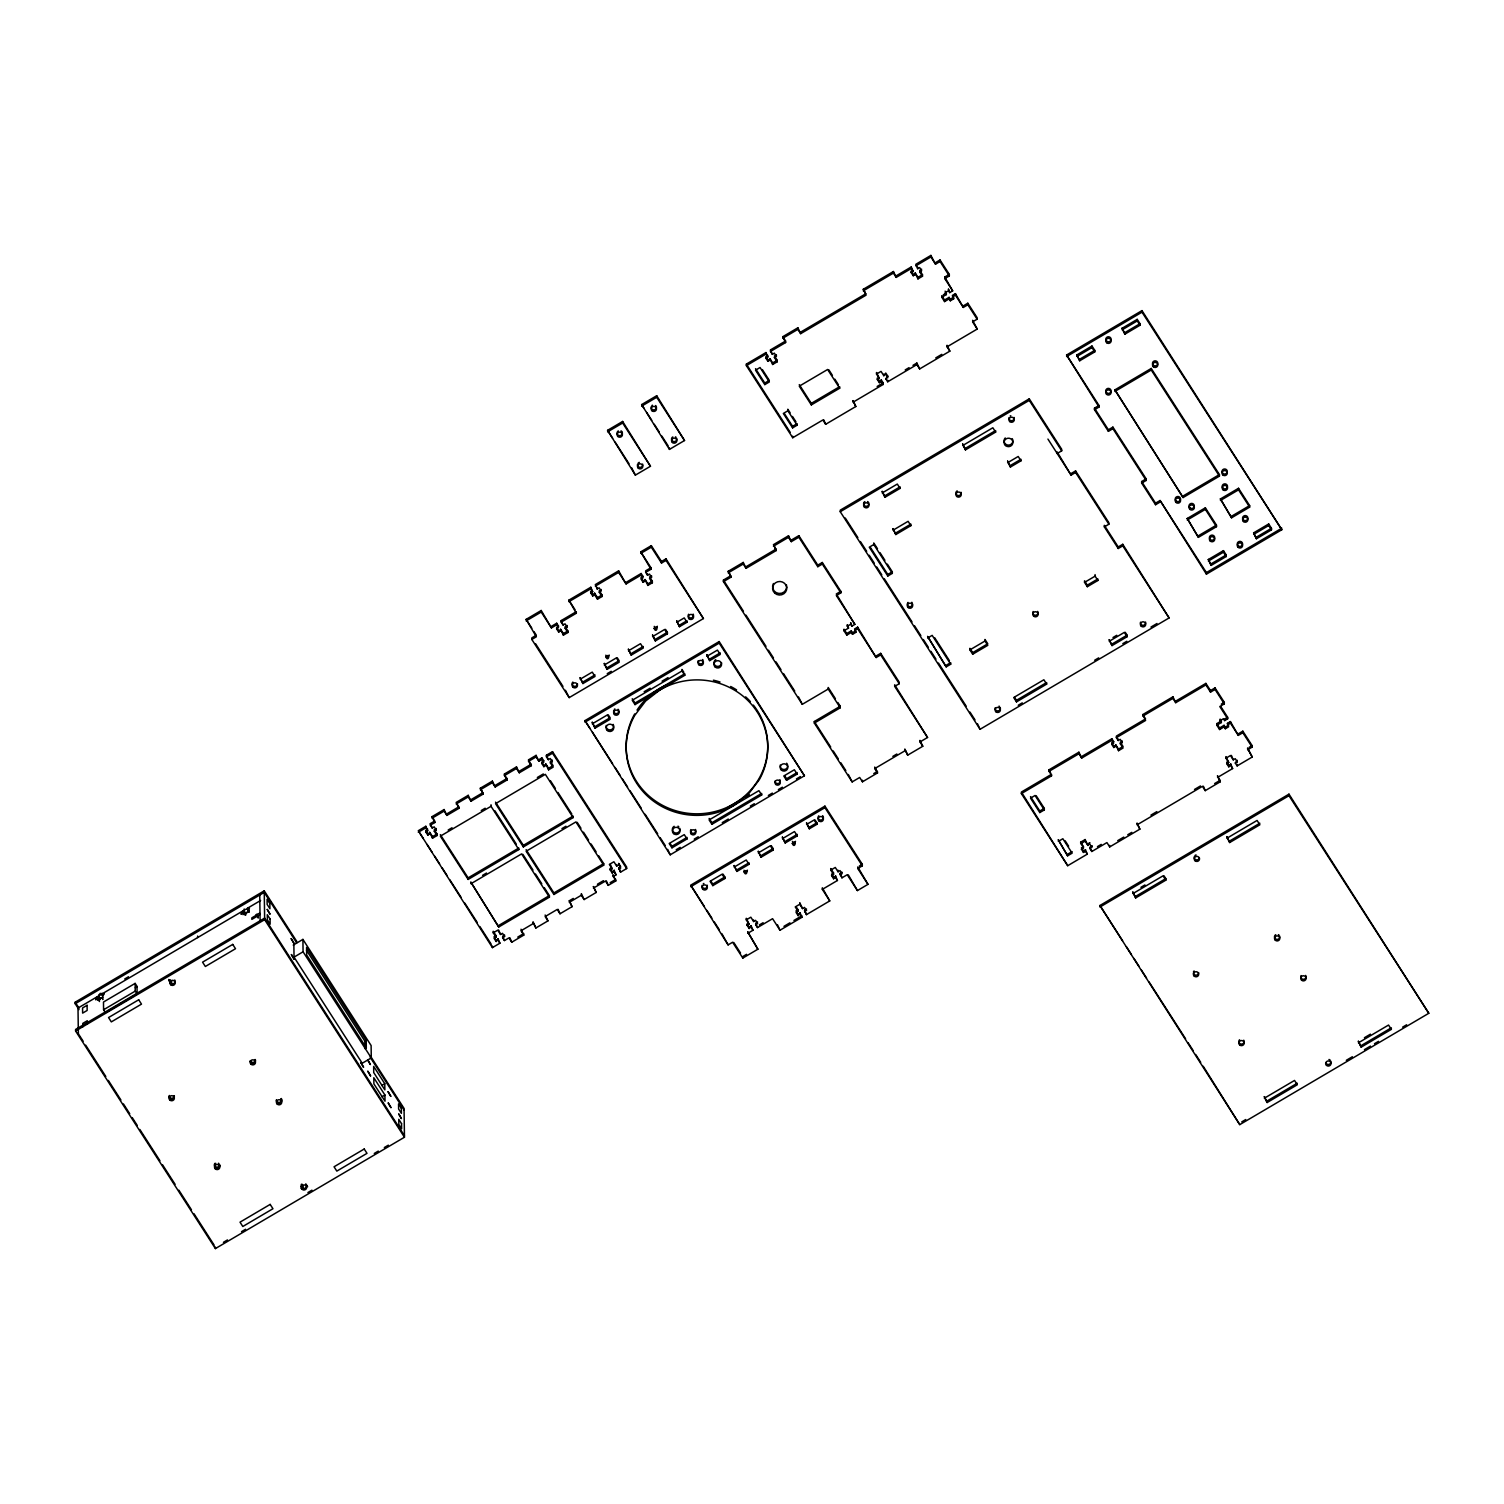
<?xml version="1.0" encoding="UTF-8"?>
<svg xmlns="http://www.w3.org/2000/svg" width="1504" height="1504" viewBox="0 0 1504 1504"><rect width="100%" height="100%" fill="white"/><g stroke="black" fill="none" stroke-linecap="round" stroke-linejoin="round"><path stroke-width="1.5" d="M605.811 655.199L607.578 657.267L609.233 655.105M744.01 870.271L745.777 872.339L747.432 870.177M654.24 626.36L655.838 628.841L657.304 626.266M792.439 841.432L794.037 843.913L795.503 841.338M659.899 689.96L645.554 701.108L634.707 715.453A70.801 67.736 -0.8 0 0 648.299 796.876A70.801 67.736 -0.8 0 0 734.027 805.298L748.372 794.15L759.219 779.805A70.801 67.736 -0.8 0 0 745.646 698.382A70.801 67.736 -0.8 0 0 659.899 689.96L659.88 688.418M641.625 404.595L656.703 395.721L684.527 440.522L669.449 449.395L641.625 404.595L644.163 408.524M641.644 406.136L656.722 397.263L656.703 395.721M607.56 430.332L622.637 421.458L650.461 466.259L635.365 475.132L607.56 430.332L612.617 438.209M607.578 431.874L622.656 423L622.637 421.458M769.879 360.152L767.924 361.317L769.86 358.61L772.661 364.476L777.192 361.806L774.41 357.482L776.365 356.335L774.334 353.158L772.36 354.324L770.518 351.428L785.596 342.555L782.794 336.689L797.872 327.797L800.673 333.662L866.06 295.16L863.258 289.294L893.414 271.528L896.215 277.394L911.292 268.502L911.274 266.96L896.196 275.852M782.813 338.231L797.891 329.338L797.872 327.797M863.277 290.836L893.432 273.07L893.414 271.528M855.814 406.531L853.012 400.666L855.814 406.531L825.658 424.297L822.876 419.973L792.721 437.739L746.379 365.641L746.36 364.1L765.968 352.556L767.848 356.974L765.874 358.14L767.924 361.317M770.518 351.428L770.499 349.887L785.577 341.013L782.794 336.689M800.654 332.121L866.022 293.618M935.507 262.636L940.038 259.966L940.056 261.508L935.526 264.178L930.882 255.417L915.804 264.309L917.666 268.727L919.64 267.58L921.67 270.739L919.715 271.904L922.497 276.228L917.966 278.898L915.165 273.014L913.229 275.721L915.184 274.574M746.379 365.641L765.987 354.098L765.968 352.556M915.823 265.851L930.901 256.958L930.882 255.417M765.874 358.14L767.83 355.433M913.229 275.721L911.18 272.544L913.154 271.397L911.274 266.96M774.41 357.482L776.346 354.794L776.365 356.335M919.715 271.904L921.651 269.197M772.661 364.476L772.642 362.934L777.173 360.264L774.391 355.94M917.966 278.898L917.948 277.356L922.478 274.687L919.696 270.363M764.803 384.61L755.534 370.191L760.065 367.521L769.334 381.941L764.803 384.61L764.784 383.069L769.315 380.399L762.359 369.589M949.663 292.622L948.441 289.2L949.663 292.622L952.671 290.855L944.794 278.597L944.775 277.037L949.306 274.386L940.038 259.966M944.794 278.597L949.325 275.928L949.306 274.386M948.46 290.742L945.132 292.697L946.336 294.577L941.824 297.247L944.587 301.571L949.118 298.901L949.099 297.36L944.568 300.029L944.587 301.571M943.309 294.803L946.317 293.036L945.114 291.156M963.312 305.876L967.824 303.225L967.862 304.767L963.331 307.436L955.435 293.637L952.408 295.404L953.649 298.826L950.321 300.781L949.118 298.901M952.446 296.946L955.454 295.179L955.435 293.637M950.321 300.781L950.302 299.24L953.63 297.284L953.649 298.826M790.164 412.848L787.833 409.238L787.87 410.78L783.34 413.45L792.608 427.869L797.12 425.2L797.101 423.658L792.589 426.328L792.608 427.869M811.333 404.914L811.295 403.373L839.664 386.678L839.683 388.22L811.333 404.914L799.282 386.171L827.632 369.476L839.683 388.22M879.389 382.712L881.325 380.023L879.389 382.712L877.34 379.534L879.314 378.388L876.531 374.064L881.043 371.394L883.826 375.718L885.762 373.03L887.811 376.188L885.875 378.895L887.717 381.772L916.895 364.588L916.876 363.047L912.984 365.34M967.824 303.225L977.092 317.645L977.111 319.186L972.599 321.837L977.224 329.056L947.069 346.822L949.851 351.146L919.677 368.912L916.895 364.588M887.811 376.188L885.875 378.895M877.152 386.453L883.168 382.9L881.325 380.023M905.201 369.928L909.093 367.634M853.031 402.207L883.205 384.441L883.168 382.9M935.751 357.896L941.786 354.342M666.009 558.83L666.046 560.39L661.516 563.041L661.497 561.5L666.009 558.83L703.421 618.558L569.189 697.612L531.814 639.444L536.345 636.775L526.137 619.366L541.214 610.492L551.423 627.901L556.706 624.78L556.687 623.239L551.404 626.36M645.047 581.089L643.092 582.255L645.028 579.548L647.829 585.413L652.36 582.762L649.578 578.438L651.533 577.273L649.502 574.096L647.528 575.261L645.686 572.366L650.95 569.264L640.742 551.855L651.307 545.651L661.497 561.5M526.156 620.908L541.233 612.034L541.214 610.492M640.76 553.397L651.326 547.193L651.307 545.651M560.597 630.834L558.642 632L560.578 629.292L563.38 635.158L567.892 632.507L565.109 628.183L567.083 627.018L565.034 623.84L563.079 625.006L561.218 622.13L576.314 613.237L568.869 600.152L590.79 587.256L592.67 591.674L590.715 592.82L592.745 595.998L594.682 593.309L592.745 595.998M626.059 582.386L641.136 573.494L641.155 575.036L626.078 583.928L618.633 570.843L595.321 584.586L597.201 589.004L599.156 587.857L601.186 591.034L599.231 592.181L602.014 596.505L597.483 599.175L594.7 594.851M568.888 601.694L590.809 588.797L590.79 587.256M595.34 586.128L618.67 572.385L618.633 570.843M599.231 592.181L601.168 589.474M597.483 599.175L597.464 597.633L601.995 594.964L599.212 590.64M561.218 622.13L561.199 620.569L576.295 611.696L576.314 613.237M640.742 551.855L650.931 567.722L645.667 570.824L645.686 572.366M558.642 632L556.593 628.822L558.529 626.134L556.687 623.239M641.136 573.494L642.979 576.389L641.024 577.536L643.073 580.713M556.593 628.822L558.529 626.134M642.979 576.389L641.042 579.078L643.092 582.255M565.109 628.183L567.064 625.476L567.083 627.018M649.578 578.438L651.514 575.731L651.533 577.273M563.38 635.158L563.361 633.616L567.873 630.966L565.09 626.642M647.829 585.413L647.81 583.872L652.322 581.221L649.559 576.878M1108.392 431.328L1108.373 429.787L1112.904 427.117L1112.922 428.659L1108.392 431.328L1094.498 409.69L1099.029 407.039L1066.58 355.019L1141.987 310.614L1281.822 529.728L1206.415 574.152L1160.073 500.512L1155.542 503.182L1155.561 504.724L1160.092 502.054M1066.599 356.561L1142.006 312.155L1141.987 310.614M1076.902 354.906L1091.979 346.033L1094.762 350.357L1094.78 351.898L1079.703 360.772L1076.902 354.906L1079.703 360.772M1122.134 328.267L1137.212 319.374L1139.994 323.698L1140.013 325.24L1124.936 334.132L1122.134 328.267L1124.936 334.132M1076.92 356.448L1091.998 347.574L1091.979 346.033M1122.153 329.808L1137.25 320.916L1137.212 319.374M1079.684 359.23L1094.762 350.357M1124.917 332.591L1139.994 323.698M835.434 698.74L828.215 687.497L828.234 689.039L802.29 704.323L723.443 581.634L730.982 577.179L728.18 571.313L743.258 562.44L746.059 568.305L776.233 550.539L774.353 546.102M791.292 540.105L798.831 535.668L798.85 537.21L791.311 541.647L788.51 535.781L773.432 544.674L776.233 550.539M728.199 572.855L743.296 563.981L743.258 562.44M773.451 546.215L788.528 537.323L788.51 535.781M1071.055 473.572L1075.586 470.921L1075.604 472.463L1071.092 475.114L1057.162 451.952L1057.18 453.494L1061.711 450.824L1061.692 449.282L1029.262 398.823L840.228 510.176L840.247 511.717L980.063 729.29L1169.097 617.937L1122.755 544.298L1118.224 546.967L1118.243 548.509L1122.774 545.839L1122.755 544.298M723.443 581.634L723.424 580.074L730.963 575.637L730.982 577.179M746.04 566.764L776.214 548.998M840.247 511.717L1029.281 400.365L1029.262 398.823M882.228 492.936L897.305 484.062L900.088 488.386L885.01 497.26L882.209 491.394L885.01 497.26M962.692 445.541L992.847 427.775L995.629 432.099L965.474 449.865L962.673 444L965.474 449.865M884.991 495.718L900.069 486.845L900.088 488.386M965.455 448.324L995.61 430.558L995.629 432.099M580.168 679.225L592.238 672.119L595.02 676.443L582.95 683.549L580.149 677.684L582.95 683.549M604.307 665.012L616.358 657.906L619.14 662.23L607.09 669.336L604.288 663.452L607.09 669.336M628.428 650.8L640.497 643.693L643.28 648.017L631.21 655.124L628.409 649.239L631.21 655.124M652.567 636.587L664.618 629.48L667.4 633.804L655.349 640.911L652.548 635.026L655.349 640.911M676.687 622.374L684.226 617.918L687.008 622.242L679.47 626.698L676.668 620.814L679.47 626.698M582.932 682.008L595.001 674.901M607.052 667.795L619.122 660.688L617.279 657.793M631.191 653.582L643.261 646.476M655.312 639.369L667.381 632.263L665.539 629.368M679.451 625.156L686.99 620.701L687.008 622.242M607.24 673.642L611.244 671.292M75.219 1003.732L75.2 1002.19L264.234 890.838L296.664 941.297L296.683 942.839L264.253 892.38L75.219 1003.732L78.998 1009.616M1114.896 389.874L1151.237 368.461L1219.424 474.587L1219.443 476.129L1183.103 497.542L1114.896 389.874L1183.103 497.542M822.293 562.496L822.331 564.038L817.8 566.707L817.781 565.147L822.293 562.496L840.83 591.335L840.849 592.877L836.337 595.528L854.855 624.367L851.847 626.153L850.625 622.731L851.847 626.153M1114.915 391.416L1151.256 370.003L1151.237 368.461M124.738 978.972L128.498 976.754M1094.498 409.69L1094.48 408.148L1099.01 405.497L1066.58 355.019M99.452 999.389L97.61 996.513L78.001 1008.056L78.358 1033.774M245.697 915.24L242.915 910.916L102.122 993.843L102.14 994.877L104.114 993.712L102.178 997.547L97.666 1000.216L97.628 998.675L95.673 999.822L97.61 996.513M249.307 912.176L247.427 908.247L260.624 900.482M242.915 910.916L240.978 914.244L242.934 913.078L242.971 914.62L247.483 911.95L249.42 908.134L247.446 909.281M893.038 530.216L908.115 521.324L910.898 525.648L895.82 534.54L893.019 528.656L895.82 534.54M1007.642 462.706L1018.208 456.483L1020.99 460.807L1010.425 467.03L1007.624 461.145L1010.425 467.03M877.49 548.734L873.768 542.982L873.805 544.523L869.274 547.193L887.811 576.013L892.323 573.362L892.304 571.821L887.36 564.132M895.782 532.999L910.879 524.106L910.898 525.648M1010.406 465.488L1020.953 459.265L1020.99 460.807M135.134 983.39L103.475 1002.04L103.588 1009.767L105.43 1012.643L137.108 993.994L136.996 986.267L135.134 983.39L135.247 991.117L137.108 993.994M584.962 720.623L719.175 641.569L804.433 775.763L670.22 854.817L584.962 720.623L589.963 728.425M258.199 918.079L256.338 914.526L259.666 913.248M256.357 915.203L251.826 917.854L251.845 919.395L259.684 914.789M584.981 722.164L719.194 643.11L719.175 641.569M135.341 987.771L136.996 986.793M103.588 1009.767L135.247 991.117M429.749 833.874L427.775 835.04L429.712 832.332L432.513 838.198L437.044 835.528L434.261 831.204L436.216 830.058L434.186 826.88L432.231 828.046L430.37 825.151L434.844 822.519L432.043 816.653L444.112 809.547L446.914 815.412L458.983 808.306L457.103 803.888M471.015 799.658L483.085 792.552L483.104 794.093L471.034 801.2L468.233 795.334L456.182 802.44L458.983 808.306M483.104 794.093L480.302 788.228L492.372 781.121L495.173 786.987L507.224 779.88L504.423 774.015L516.492 766.908L519.294 772.774L531.363 765.668L528.562 759.802L536.101 755.365L538.902 761.231L541.91 759.445L541.891 757.903L538.883 759.689M644.163 691.708L650.142 688.193M662.08 681.162L668.058 677.627M432.062 818.195L444.131 811.088L444.112 809.547M456.201 803.982L468.252 796.876L468.233 795.334M480.321 789.769L492.391 782.663L492.372 781.121M507.224 779.88L504.46 775.556L516.511 768.45L516.492 766.908M531.363 765.668L528.581 761.344L536.12 756.907L536.101 755.365M592.275 723.819L607.353 714.945L610.135 719.269L595.058 728.143L592.256 722.277L595.058 728.143M683.85 672.307L681.989 669.43L682.008 670.972L632.244 700.281L635.026 704.605L684.79 675.296L684.771 673.754L635.008 703.064L635.026 704.605M706.899 656.308L717.446 650.104L720.228 654.428L709.681 660.632L706.88 654.766L709.681 660.632M370.247 1055.808L404.05 1108.429L404.463 1137.231L215.41 1248.583L75.595 1030.992L264.648 919.658L264.234 890.838M427.775 835.04L425.745 831.862L427.7 830.697L425.82 826.279L418.281 830.716L492.428 947.614L499.911 943.196L498.05 938.778L496.113 941.466L498.05 938.778M430.37 825.151L430.351 823.609L434.825 820.977L434.844 822.519M446.895 813.871L458.946 806.764M495.154 785.445L507.205 778.339M519.275 771.232L531.344 764.126M545.802 765.498L543.846 766.664L545.783 763.957L548.584 769.841L553.115 767.172L550.332 762.848L552.288 761.682L550.257 758.524L548.302 759.67L546.441 756.794L546.422 755.234L552.513 751.662L626.623 867.018L626.66 868.56L620.569 872.132L618.689 867.714L620.644 866.548L618.614 863.39L620.682 868.09L618.708 869.256M595.039 726.601L610.116 717.728L608.255 714.832M709.644 659.09L720.209 652.886M418.3 832.257L425.858 827.82L425.82 826.279M546.441 756.794L552.532 753.203L552.513 751.662M425.745 831.862L427.681 829.155M543.846 766.664L541.816 763.487L543.752 760.798L541.891 757.903M541.816 763.487L543.752 760.798M434.261 831.204L436.198 828.516L436.216 830.058M550.332 762.848L552.269 760.14L552.288 761.682M840.83 591.335L836.299 593.986L854.855 624.367M432.513 838.198L432.494 836.656L437.025 833.987L434.242 829.663M548.584 769.841L548.565 768.281L553.096 765.63L550.314 761.306M448.136 830.039L452.027 827.745M481.261 810.524L485.172 808.212M537.36 777.474L543.32 773.958M491.018 804.772L491.037 806.313L440.352 836.168L468.158 879.426L518.824 849.572L518.805 848.03L468.12 877.885L468.158 879.426M887.811 576.013L887.792 574.472L892.304 571.821M293.224 945.095L302.906 939.398L371.112 1045.524L371.281 1057.914L361.58 1063.629M846.79 635.102L846.752 633.56L851.283 630.89L851.302 632.432L846.79 635.102L844.007 630.778L848.519 628.108L847.316 626.228L850.644 624.273M293.393 957.503L303.075 951.788L302.906 939.398M876.155 655.988L880.667 653.338L880.686 654.879L876.174 657.53L857.618 627.149L854.61 628.935L855.832 632.357L852.505 634.312L851.302 632.432M854.629 630.477L857.637 628.691L857.618 627.149M852.505 634.312L852.486 632.77L855.814 630.815L855.832 632.357M523.354 846.921L523.336 845.361L573.118 816.052L573.137 817.593L523.354 846.921L495.549 803.662L545.332 774.334L573.137 817.593M1155.561 504.724L1141.668 483.085L1141.649 481.543L1146.161 478.874L1112.904 427.117M1141.668 483.085L1146.18 480.434L1146.161 478.874M482.596 875.328L486.506 873.034M561.951 828.591L565.936 826.241M470.921 883.75L521.606 853.896L549.411 897.155L498.726 927.009L470.902 882.209L498.726 927.009M1118.243 548.509L1104.35 526.889L1108.88 524.219L1108.843 522.678L1075.586 470.921M927.648 638.016L932.179 635.365L950.697 664.204L946.185 666.855L927.63 636.474L946.185 666.855M1183.084 496L1219.424 474.587M875.666 768.488L877.546 772.906L862.469 781.798L859.686 777.474L852.148 781.911L814.341 723.067L814.303 721.525L840.247 706.241L837.841 702.5M814.341 723.067L840.266 707.782L840.247 706.241M907.702 755.14L904.9 749.274L907.702 755.14L922.779 746.266L920.016 741.923L927.554 737.486L894.692 686.369L899.223 683.718L899.204 682.158L880.667 653.338M1187.258 518.485L1205.343 507.826L1216.473 525.122L1216.492 526.682L1198.387 537.342L1187.258 518.485L1198.387 537.342M1220.421 498.952L1238.525 488.292L1249.636 505.588L1249.655 507.13L1231.569 517.79L1220.421 498.952L1231.569 517.79M498.708 925.468L549.374 895.613L544.335 887.755M603.687 863.634L603.706 865.176L553.923 894.485L553.904 892.944L603.687 863.634L598.63 855.757M1187.276 520.027L1205.362 509.367L1205.343 507.826M1220.44 500.494L1238.544 489.834L1238.525 488.292M972.712 654.202L969.93 649.878L985.007 641.005L984.988 639.463L987.771 643.787L972.693 652.661L972.712 654.202L987.79 645.329L985.007 641.005M1087.336 586.692L1087.317 585.15L1097.864 578.946L1097.882 580.488L1087.336 586.692L1084.553 582.368L1095.1 576.164L1095.081 574.603M946.148 665.313L950.678 662.662L950.697 664.204M496.113 941.466L494.064 938.308L496.019 937.142L493.256 932.818L497.768 930.149L500.55 934.473L502.505 933.326L504.554 936.503L502.599 937.65L504.442 940.545L508.972 937.876L511.755 942.2L523.806 935.093L521.004 929.228M493.256 932.818L493.218 931.277L496 935.601L494.045 936.766L496.076 939.925M612.222 873.072L614.158 870.384L612.222 873.072L610.192 869.895L612.147 868.748L610.267 864.311M612.147 868.748L609.364 864.424L613.895 861.754L616.678 866.078L618.633 864.932M502.599 937.65L504.536 934.962L504.554 936.503M535.875 927.987L533.074 922.121L535.875 927.987L547.945 920.88L545.162 916.556L557.232 909.45L560.014 913.774L572.065 906.668L569.264 900.802L573.287 898.433M597.426 884.22L603.461 880.667M728.256 807.14L741.66 799.244M745.495 796.988L749.312 794.751M533.093 923.663L521.023 930.769L523.806 935.093M569.283 902.344L581.352 895.237L581.334 893.696L584.135 899.561L596.204 892.455L593.403 886.589L596.204 892.455M593.422 888.131L605.492 881.024L608.274 885.348L615.813 880.912L613.012 875.027L615.813 880.912M613.03 876.588L616.038 874.802L614.158 870.384M1198.368 535.781L1216.473 525.122M1231.55 516.248L1249.636 505.588M517.752 937.105L523.787 933.552M610.135 882.698L615.775 879.37M671.968 847.824L671.931 846.282L687.027 837.408L687.046 838.95L671.968 847.824L669.186 843.5L684.264 834.626L687.046 838.95M711.918 824.286L711.9 822.744L761.663 793.435L761.701 794.977L711.918 824.286L709.136 819.962L758.918 790.653L761.701 794.977M786.573 780.313L786.554 778.771L797.101 772.548L797.139 774.09L786.573 780.313L783.791 775.989L794.356 769.766L797.139 774.09M676.198 849.741L680.203 847.372M694.228 839.119L698.232 836.75M722.277 822.594L728.293 819.06M750.327 806.069L754.331 803.719M768.356 795.447L772.36 793.097M778.376 789.562L782.381 787.194M796.406 778.94L800.41 776.572M364.833 1041.069L366.205 1040.26L306.59 947.482L306.684 955.021L366.299 1047.799L364.946 1048.589L364.833 1041.069L306.496 950.265M1208.37 559.507L1223.448 550.633L1226.23 554.957L1226.249 556.499L1211.171 565.391L1208.37 559.507L1211.171 565.391M1253.622 532.867L1268.699 523.975L1271.482 528.299L1271.5 529.84L1256.423 538.733L1253.622 532.867L1256.423 538.733M1208.389 561.048L1223.466 552.175L1223.448 550.633M1253.64 534.409L1268.718 525.516L1268.699 523.975M1211.152 563.831L1226.23 554.957M1256.385 537.191L1271.482 528.299M892.831 756.38L896.854 754.012M1206.415 574.152L1206.396 572.61L1281.803 528.186M877.546 772.906L874.764 768.582L904.919 750.816M873.749 773.582L877.528 771.364M840.097 874.952L842.052 872.245L840.078 873.392L841.958 877.828L847.241 874.726L857.43 890.575L867.977 884.352L857.788 868.504L862.318 865.834L862.3 864.292L824.925 806.125L690.693 885.179L728.105 944.888L732.617 942.237L742.807 958.086L757.884 949.212L747.676 931.803L757.884 949.212M1112.998 637.508L1116.758 635.29M690.712 886.721L824.944 807.667L824.925 806.125M1109.238 641.268L1124.334 632.394L1127.098 636.718L1112.02 645.592L1109.219 639.726L1112.02 645.592M1016.497 701.879L1016.46 700.319L1046.634 682.553L1046.652 684.113L1016.497 701.879L1013.715 697.536L1043.87 679.77L1046.652 684.113M1112.001 644.05L1127.079 635.177L1125.236 632.282M734.159 867.094L746.228 859.987L749.011 864.311L736.941 871.418L734.14 865.552L736.941 871.418M758.298 852.881L770.368 845.774L773.131 850.098L761.08 857.205L758.279 851.339L761.08 857.205M782.418 838.668L794.488 831.562L797.27 835.886L785.201 842.992L782.4 837.126L785.201 842.992M806.558 824.455L814.096 820.018L816.879 824.342L809.34 828.779L806.539 822.914L809.34 828.779M724.853 876.982L724.872 878.524L712.821 885.63L712.802 884.089L724.853 876.982L723.01 874.106M736.922 869.876L748.992 862.77L749.011 864.311M761.043 855.663L773.112 848.557L771.27 845.68M785.182 841.45L797.252 834.344L797.27 835.886M809.302 827.238L816.86 822.801L814.999 819.924M1018.246 705.244L1022.269 702.876M1094.668 660.237L1098.691 657.868M1122.83 643.637L1126.834 641.268M1150.974 627.055L1157.008 623.502M381.753 1085.474L384.761 1083.688L373.65 1066.392L373.725 1072.578L384.855 1089.874L384.761 1083.688M381.903 1096.792L384.93 1095.025L373.8 1077.71L373.894 1083.895L385.005 1101.191L384.93 1095.025M749.161 928.513L751.098 925.806L749.161 928.513L747.131 925.336L749.086 924.189L746.304 919.865L750.834 917.196L753.617 921.52L755.572 920.354L757.602 923.531L755.647 924.697L757.508 927.573L772.586 918.681L779.993 930.224L801.914 917.308L800.053 912.89L798.098 915.579L800.053 912.89M833.611 878.768L835.566 876.061L833.611 878.768L831.58 875.591L833.536 874.444L830.753 870.102L835.284 867.451L838.066 871.775L840.022 870.609L842.071 873.786M831.58 875.591L833.517 872.884L830.734 868.56L830.753 870.102M301.12 1188.404L303.056 1185.716M755.647 924.697L757.584 921.99M759.37 924.922L763.13 922.704M859.273 866.06L862.3 864.292M223.438 1242.304L227.461 1239.935M241.542 1231.644L245.566 1229.276M307.906 1192.54L311.93 1190.172M374.27 1153.455L378.294 1151.086M384.328 1147.533L388.352 1145.164M747.695 933.345L752.978 930.243L751.098 925.806M804.584 911.762L806.52 909.074L804.565 910.221L806.445 914.639L829.757 900.915L822.35 889.372L837.427 880.498L835.566 876.061M806.558 910.616L804.508 907.438L802.553 908.585L799.752 902.72L799.771 904.261L795.24 906.931L798.022 911.255L796.067 912.42L798.098 915.579M796.161 906.837L798.004 909.713L796.048 910.86L798.079 914.037M1085.437 849.722L1083.5 852.411L1085.437 849.722L1087.317 854.14L1067.708 865.702L1021.385 793.604L1051.54 775.838L1048.739 769.973L1078.894 752.207L1081.696 758.072L1111.87 740.306L1111.851 738.765L1081.677 756.531M1115.761 746.36L1113.806 747.507L1115.742 744.818L1118.544 750.684L1123.056 748.014L1120.273 743.69L1122.247 742.544L1120.198 739.366L1118.243 740.513L1116.382 737.637L1145.578 720.454L1142.777 714.588L1172.932 696.822L1175.733 702.688L1205.888 684.922L1205.87 683.38L1175.714 701.146M783.96 926.332L789.938 922.817M793.924 920.467L801.895 915.767M1048.758 771.514L1078.932 753.748L1078.894 752.207M1142.796 716.13L1172.951 698.364L1172.932 696.822M746.567 954.326L742.788 956.544L742.807 958.086M1111.851 738.765L1113.693 741.641L1111.738 742.807L1113.768 745.965M1113.693 741.641L1111.757 744.348L1113.806 747.507M1120.273 743.69L1122.228 741.002L1122.247 742.544M1215.025 687.911L1215.044 689.452L1210.532 692.122L1210.513 690.58L1215.025 687.911L1224.294 702.33L1224.312 703.872L1219.8 706.542L1227.678 718.799L1224.651 720.585L1223.448 718.705L1220.139 720.66L1221.342 722.54L1216.811 725.191L1219.594 729.515L1224.124 726.864L1224.087 725.323L1219.575 727.974L1219.594 729.515M1118.544 750.684L1118.525 749.142L1123.037 746.473L1120.254 742.149M1044.302 808.362L1044.321 809.904L1039.809 812.574L1039.79 811.013L1044.302 808.362L1036.2 795.748M1221.286 704.116L1224.294 702.33M1216.811 725.191L1216.792 723.65L1221.323 720.98L1220.101 719.119L1220.139 720.66M1220.891 706.748L1227.64 717.258L1224.632 719.044L1224.651 720.585M1224.124 726.864L1225.328 728.726L1228.636 726.77L1227.414 723.368L1230.422 721.582L1238.318 735.381L1242.849 732.711L1242.83 731.17L1238.3 733.839M1227.433 724.909L1230.441 723.123L1230.422 721.582M1225.328 728.726L1225.29 727.184L1228.618 725.229L1227.414 723.368M1058.327 841.394L1062.858 838.743L1072.126 853.163L1067.596 855.814L1058.308 839.852L1067.596 855.814M1083.5 852.411L1081.451 849.252L1083.425 848.087L1080.624 842.221L1085.136 839.552L1087.937 845.436L1089.892 842.729L1087.918 843.876M1080.643 843.763L1085.174 841.093L1085.136 839.552M1228.806 766.833L1230.742 764.126L1228.806 766.833L1226.756 763.656L1228.73 762.509L1225.948 758.185L1230.479 755.516L1233.242 759.84L1235.216 758.693L1237.247 761.851L1235.292 763.017L1237.134 765.893L1252.23 757.02L1247.568 748.259L1252.23 757.02M1067.577 854.272L1072.108 851.621M1249.072 747.375L1252.099 745.589L1242.83 731.17M1081.451 849.252L1083.406 846.545L1080.624 842.221M1247.587 749.8L1252.118 747.131L1252.099 745.589M1089.986 848.594L1091.923 845.906L1089.986 848.594L1091.829 851.49L1106.925 842.597L1109.689 846.921L1139.863 829.155L1137.062 823.29L1139.863 829.155M1097.469 846.602L1101.248 844.383M1150.917 815.13L1156.877 811.615M1194.514 789.45L1200.455 785.953M1137.08 824.831L1202.448 786.329L1205.23 790.653L1220.308 781.76L1217.507 775.895L1220.308 781.76M1217.544 777.436L1232.622 768.563L1230.742 764.126M1117.716 840.642L1123.751 837.089M1127.774 834.72L1131.798 832.351M1214.63 783.565L1220.289 780.219M1099.932 905.502L1288.966 794.15L1428.8 1013.282L1239.766 1124.635L1099.932 905.502L1122.604 940.79M1099.95 907.044L1288.984 795.691L1288.966 794.15M1140.916 887.322L1144.939 884.954M1132.888 893.602L1163.043 875.836L1165.826 880.16L1135.67 897.926L1132.869 892.06L1135.67 897.926M1226.926 838.217L1257.081 820.451L1259.863 824.775L1229.689 842.541L1226.888 836.675L1229.689 842.541M1135.652 896.384L1165.807 878.618L1163.946 875.742M1229.67 840.999L1259.844 823.233M1364.41 1037.722L1370.445 1034.169M1264.356 1098.202L1294.53 1080.436L1297.313 1084.76L1267.139 1102.526L1264.338 1096.66L1267.139 1102.526M1358.394 1042.817L1388.549 1025.051L1391.332 1029.375L1361.176 1047.141L1358.375 1041.276L1361.176 1047.141M1267.12 1100.984L1297.275 1083.218M1361.158 1045.6L1391.313 1027.834L1391.332 1029.375M1241.759 1121.89L1245.763 1119.521M1346.324 1060.301L1352.359 1056.748M1364.429 1049.642L1370.464 1046.088M1374.487 1043.72L1378.51 1041.351M1402.63 1027.138L1406.654 1024.769M1142.006 312.155L1281.822 529.728M1137.25 320.916L1140.013 325.24M1268.718 525.516L1271.5 529.84M1238.544 489.834L1249.655 507.13M1151.256 370.003L1219.443 476.129M1205.362 509.367L1216.492 526.682M1091.998 347.574L1094.78 351.898M1223.466 552.175L1226.249 556.499M1160.073 500.512L1206.396 572.61M1112.922 428.659L1146.18 480.434M1094.48 408.148L1108.373 429.787M1141.649 481.543L1155.542 503.182M1288.984 795.691L1428.8 1013.282M940.056 261.508L949.325 275.928M967.862 304.767L977.111 319.186M1029.281 400.365L1061.711 450.824M1075.604 472.463L1108.88 524.219M1122.774 545.839L1169.097 617.937M1215.044 689.452L1224.312 703.872M1242.849 732.711L1252.118 747.131M944.775 277.037L952.671 290.855M972.58 320.296L977.224 329.056M1118.224 546.967L1104.331 525.347L1104.35 526.889M1205.87 683.38L1210.513 690.58M930.901 256.958L935.526 264.178M955.454 295.179L963.331 307.436M1047.931 439.074L1071.092 475.114M1205.888 684.922L1210.532 692.122M1230.441 723.123L1238.318 735.381M949.099 297.36L950.302 299.24M1224.087 725.323L1225.29 727.184M944.568 300.029L941.786 295.705L941.824 297.247M1216.792 723.65L1219.575 727.974M1231.381 755.403L1233.242 759.84M915.165 273.014L917.948 277.356M911.292 268.502L913.154 271.397M1230.761 765.668L1232.622 768.563M913.21 274.179L911.161 271.002L911.18 272.544M1228.787 765.292L1226.738 762.114L1226.756 763.656M1095.1 576.164L1097.882 580.488M1172.951 698.364L1175.733 702.688M893.432 273.07L896.215 277.394M1087.317 585.15L1084.534 580.826L1084.553 582.368M1203.369 786.216L1205.23 790.653M916.876 363.047L919.677 368.912M1142.777 714.588L1145.559 718.912L1116.363 736.095L1116.382 737.637M863.258 289.294L865.101 292.171M885.8 374.571L887.83 377.73M1115.742 744.818L1118.525 749.142M881.344 381.565L883.205 384.441M1111.87 740.306L1113.712 743.183M879.37 381.17L877.321 377.993L877.34 379.534M1078.932 753.748L1081.696 758.072M828.817 369.796L832.426 375.417M834.833 379.177L838.442 384.798M797.891 329.338L800.673 333.662M1014.617 697.442L1016.46 700.319M823.778 419.879L825.658 424.297M1048.739 769.973L1050.6 772.849M972.693 652.661L969.911 648.337L969.93 649.878M799.263 384.629L811.295 403.373M1089.911 844.27L1091.942 847.448M770.499 349.887L772.36 354.324M1089.968 847.053L1091.829 851.49M1085.174 841.093L1087.937 845.436M769.86 358.61L772.642 362.934M765.987 354.098L767.848 356.974M1085.456 851.264L1087.317 854.14M765.856 356.598L767.905 359.757M1081.432 847.711L1083.482 850.869M792.476 416.458L795.954 421.853M879.953 552.588L884.897 560.278M934.623 637.658L949.438 660.726M1065.152 840.792L1068.63 846.207M787.87 410.78L797.12 425.2M873.805 544.523L892.323 573.362M1044.321 809.904L1035.053 795.484L1030.541 798.154L1039.809 812.574M755.516 368.649L764.784 383.069M784.468 413.713L792.589 426.328M870.496 547.569L887.792 574.472M1030.522 796.594L1039.79 811.013M1126.383 946.655L1131.422 954.514M1133.941 958.424L1138.979 966.264M1141.498 970.193L1146.537 978.032M1149.056 981.943L1185.584 1038.794M1188.104 1042.723L1193.142 1050.563M1195.661 1054.473L1200.7 1062.313M1203.219 1066.242L1239.766 1124.635M746.36 364.1L790.183 432.306M845.267 518.015L857.863 537.605M860.382 541.534L866.68 551.329M869.199 555.258L874.238 563.098M876.757 567.008L881.795 574.848M884.314 578.777L912.026 621.904M914.545 625.814L920.843 635.628M923.362 639.538L928.4 647.378M930.92 651.307L935.958 659.147M938.477 663.057L966.188 706.184M969.967 712.069L975.006 719.908M977.525 723.838L980.063 729.29M1022.607 793.999L1067.708 865.702M822.331 564.038L840.849 592.877M880.686 654.879L899.223 683.718M798.831 535.668L817.781 565.147M798.85 537.21L817.8 566.707M857.637 628.691L876.174 657.53M851.283 630.89L852.486 632.77M788.528 537.323L791.311 541.647M846.752 633.56L843.988 629.217L844.007 630.778M656.722 397.263L684.527 440.522M828.234 689.039L840.266 707.782M646.682 412.453L651.74 420.33M654.259 424.26L659.316 432.118M661.835 436.047L668.152 445.88M743.296 563.981L746.059 568.305M728.18 571.313L730.042 574.208M622.656 423L650.461 466.259M723.424 580.074L743.446 611.244M745.946 615.136L765.968 646.306M768.469 650.198L773.488 657.981M775.989 661.873L780.99 669.675M783.49 673.566L794.751 691.088M798.511 696.935L802.29 704.323M814.303 721.525L830.697 747.018M833.216 750.947L838.254 758.787M840.774 762.716L845.812 770.556M848.331 774.485L852.148 781.911M615.136 442.138L629.029 463.758M631.567 467.688L635.365 475.132M666.046 560.39L703.421 618.558M719.194 643.11L804.433 775.763M824.944 807.667L862.318 865.834M651.326 547.193L661.516 563.041M784.693 775.895L786.554 778.771M848.35 874.933L857.43 890.575M840.078 873.392L841.958 877.828M645.028 579.548L647.81 583.872M641.155 575.036L643.016 577.931M835.585 877.603L837.427 880.498M831.562 874.05L833.592 877.227M618.67 572.385L626.078 583.928M682.008 670.972L684.79 675.296M804.565 910.221L806.445 914.639M799.771 904.261L802.553 908.585M594.682 593.309L597.464 597.633M590.809 588.797L592.67 591.674M800.072 914.432L801.914 917.308M592.726 594.456L590.696 591.279L590.715 592.82M568.869 600.152L575.054 609.778M632.225 698.74L635.008 703.064M709.117 818.42L711.9 822.744M777.512 924.828L779.993 930.224M561.199 620.569L563.079 625.006M755.628 923.136L757.508 927.573M724.872 878.524L722.108 874.2L710.038 881.306L712.821 885.63M560.578 629.292L563.361 633.616M556.706 624.78L558.548 627.676M751.135 927.348L752.978 930.243M556.574 627.281L558.604 630.458M749.142 926.972L747.112 923.794L747.131 925.336M541.233 612.034L551.423 627.901M710.941 881.212L712.802 884.089M526.137 619.366L531.796 628.183M534.052 631.718L536.326 635.233L531.796 637.903L531.814 639.444M670.088 843.406L671.931 846.282M733.726 942.444L740.532 953.028M535.537 643.712L562.947 686.369M565.429 690.242L569.189 697.612M592.482 732.316L612.523 763.543M615.042 767.435L620.043 775.237M622.562 779.147L627.582 786.949M630.082 790.841L641.362 808.4M645.122 814.266L657.662 833.761M660.162 837.672L665.182 845.474M667.682 849.365L670.22 854.817M691.953 887.116L704.398 906.517M706.899 910.39L711.881 918.154M714.362 922.027L719.344 929.773M721.845 933.664L728.105 944.888M552.532 753.203L626.66 868.56M546.422 755.234L548.302 759.67M618.689 867.714L620.569 872.132M545.783 763.957L548.565 768.281M541.91 759.445L543.771 762.34M614.196 871.925L616.038 874.802M541.797 761.945L543.828 765.122M612.203 871.53L610.173 868.353L610.192 869.895M536.12 756.907L538.902 761.231M550.37 780.651L555.427 788.51M557.946 792.458L571.84 814.078M577.16 822.331L580.939 828.234M583.477 832.163L588.534 840.04M591.053 843.97L596.11 851.828M603.706 865.176L575.919 821.917L526.137 851.245L553.923 894.485M606.394 880.912L608.274 885.348M516.511 768.45L519.294 772.774M581.352 895.237L584.135 899.561M569.264 900.802L572.065 906.668M492.391 782.663L495.173 786.987M495.53 802.121L523.336 845.361M526.118 849.685L553.904 892.944M480.302 788.228L482.164 791.104M494.797 810.675L516.286 844.101M522.847 854.328L532.961 870.064M535.48 873.993L541.797 883.826M558.134 909.337L560.014 913.774M491.037 806.313L518.824 849.572M545.144 915.015L547.945 920.88M468.252 796.876L471.034 801.2M444.131 811.088L446.914 815.412M432.043 816.653L433.904 819.53M509.875 937.763L511.755 942.2M440.334 834.626L468.12 877.885M430.351 823.609L432.231 828.046M498.67 930.055L500.55 934.473M502.562 936.108L504.442 940.545M429.712 832.332L432.494 836.656M425.858 827.82L427.7 830.697M498.068 940.32L499.911 943.196M425.726 830.321L427.756 833.479M419.541 832.671L423.32 838.536M427.08 844.402L432.099 852.223M434.618 856.133L439.638 863.954M442.157 867.864L447.177 875.685M449.696 879.596L460.995 897.192M464.774 903.058L477.332 922.61M479.851 926.52L491.15 944.117M303.075 951.788L371.281 1057.914M370.266 1057.35L404.068 1109.971M362.22 1063.253L294.032 957.127L293.863 944.719M404.426 1135.689L264.629 918.098L75.576 1029.45L75.595 1030.992M264.648 919.658L404.463 1137.231M256.338 914.526L258.199 917.402M247.427 908.247L249.288 911.142M242.934 911.95L244.776 914.827M305.763 1183.874L307.624 1186.75M169.745 979.762L171.588 982.657L171.569 981.097M301.214 1184.362L303.075 1187.258M168.824 979.461L171.625 984.8L168.843 980.476M301.232 1185.509L303.094 1189.42L301.251 1186.524M97.628 997.547L99.471 1000.423M97.628 998.675L99.49 1001.551M75.2 1002.19L78.979 1008.075M78.095 1033.38L83.134 1041.219M85.653 1045.13L105.806 1076.507M108.326 1080.417L120.922 1100.026M123.441 1103.936L129.739 1113.75M132.258 1117.66L137.296 1125.5M139.816 1129.429L159.969 1160.787M162.488 1164.716L175.084 1184.306M178.863 1190.19L191.459 1209.799M193.978 1213.709L214.132 1245.086M1237.247 761.851L1237.228 760.31L1235.292 763.017M1237.115 764.352L1237.134 765.893M1228.73 762.509L1225.929 756.644L1225.948 758.185M1227.64 717.258L1227.678 718.799M1221.323 720.98L1221.342 722.54M1165.807 878.618L1165.826 880.16M1127.079 635.177L1127.098 636.718M1118.224 738.972L1118.243 740.513M1109.67 845.38L1109.689 846.921M1099.01 405.497L1099.029 407.039M1083.406 846.545L1083.425 848.087M1051.54 775.838L1051.522 774.297L1021.366 792.063L1021.385 793.604M949.851 351.146L947.05 345.281L947.069 346.822M946.317 293.036L946.336 294.577M922.478 274.687L922.497 276.228M927.554 737.486L894.673 684.828L894.692 686.369M917.647 267.186L917.666 268.727M922.779 746.266L919.978 740.382L920.016 741.923M887.698 380.23L887.717 381.772M883.807 374.176L883.826 375.718M879.314 378.388L876.512 372.522L876.531 374.064M874.745 767.04L874.764 768.582M867.977 884.352L857.769 866.962L857.788 868.504M862.431 780.256L862.469 781.798M848.519 628.108L847.297 624.686L847.316 626.228M838.048 870.233L838.066 871.775M833.517 872.884L833.536 874.444M829.757 900.915L822.331 887.83L822.35 889.372M816.86 822.801L816.879 824.342M792.683 436.198L792.721 437.739M798.004 909.713L798.022 911.255M785.577 341.013L785.596 342.555M777.173 360.264L777.192 361.806M773.112 848.557L773.131 850.098M753.598 919.978L753.617 921.52M749.086 924.189L746.285 918.305L746.304 919.865M734.008 803.756L734.027 805.298M669.43 447.854L669.449 449.395M667.381 632.263L667.4 633.804M652.322 581.221L652.36 582.762M650.931 567.722L650.95 569.264M647.51 573.72L647.528 575.261M616.659 864.537L616.678 866.078M601.995 594.964L602.014 596.505M597.163 587.462L597.201 589.004M567.873 630.966L567.892 632.507M549.374 895.613L549.411 897.155M528.562 759.802L528.581 761.344M504.423 774.015L504.46 775.556M496 935.601L496.019 937.142M492.41 946.072L492.428 947.614M437.025 833.987L437.044 835.528M366.205 1040.26L366.299 1047.799M259.741 895.049L260.098 920.768M215.392 1247.042L215.41 1248.583M197.644 936.033L197.663 937.575M87.345 1024.168L87.307 1020.727L82.776 1023.397L82.833 1026.837M1330.871 1061.241A2.651 2.538 -0.8 0 1 1329.066 1064.4A2.651 2.538 -0.8 0 1 1325.776 1062.689M1328.934 1059.493A2.651 2.538 -0.8 0 1 1330.138 1060.113M1199.421 857.938A2.651 2.538 -0.8 0 1 1196.225 859.837A2.651 2.538 -0.8 0 1 1194.251 856.772M1194.909 855.607A2.651 2.538 -0.8 0 1 1196.094 854.93M1305.679 975.419A2.67 2.557 -0.8 0 1 1303.498 979.33A2.67 2.557 -0.8 0 1 1301.054 975.57M1279.678 936.127A2.651 2.538 -0.8 0 1 1278.118 939.229A2.651 2.538 -0.8 0 1 1274.772 938.007A2.651 2.538 -0.8 0 1 1275.749 934.698M1278.4 934.623A2.651 2.538 -0.8 0 1 1278.964 935.018M1243.77 1040.204A2.67 2.557 -0.8 0 1 1243.094 1043.588A2.67 2.557 -0.8 0 1 1239.503 1043.231A2.67 2.557 -0.8 0 1 1239.559 1039.772M1198.669 972.637A2.651 2.538 -0.8 0 1 1193.48 973.445M1193.443 972.129A2.651 2.538 -0.8 0 1 1194.101 970.964M642.659 464.097A2.651 2.538 -0.8 0 1 640.178 467.368A2.651 2.538 -0.8 0 1 637.527 464.247M638.185 463.082A2.651 2.538 -0.8 0 1 639.35 462.386M622.28 432.381A2.651 2.538 -0.8 0 1 619.798 435.652A2.651 2.538 -0.8 0 1 617.148 432.513M617.392 431.892A2.651 2.538 -0.8 0 1 618.332 430.934M621.002 430.877A2.651 2.538 -0.8 0 1 621.998 431.78M306.233 1184.588A2.651 2.538 -0.8 0 1 304.729 1188.348A2.651 2.538 -0.8 0 1 301.326 1185.998M301.646 1184.72A2.651 2.538 -0.8 0 1 302.041 1184.174M174.765 979.988A2.651 2.538 -0.8 0 1 172.565 983.86A2.651 2.538 -0.8 0 1 170.159 980.1M280.891 1098.86A2.67 2.557 -0.8 0 1 279.838 1103.184A2.67 2.557 -0.8 0 1 276.454 1100.157M255.078 1059.474A2.67 2.557 -0.8 0 1 253.556 1063.272A2.67 2.557 -0.8 0 1 250.115 1060.884M215.749 1163.306A2.67 2.557 -0.8 0 0 214.752 1166.634A2.67 2.557 -0.8 0 0 218.136 1167.875A2.67 2.557 -0.8 0 0 219.716 1164.754A2.67 2.557 -0.8 0 1 216.52 1167.104A2.67 2.557 -0.8 0 1 214.79 1163.4M218.418 1163.25A2.67 2.557 -0.8 0 1 218.982 1163.626M174.22 1095.946A2.651 2.538 -0.8 0 1 172.434 1099.104A2.651 2.538 -0.8 0 1 169.144 1097.394M169.106 1096.078A2.651 2.538 -0.8 0 1 169.35 1095.457M786.442 584.774A7.088 6.768 -0.8 0 1 778.922 593.46A7.088 6.768 -0.8 0 1 773.432 583.496M1014.11 417.454A2.651 2.538 -0.8 0 1 1011.628 420.725A2.651 2.538 -0.8 0 1 1008.977 417.604M1010.18 416.025A2.651 2.538 -0.8 0 1 1010.801 415.743M868.804 503.05A2.651 2.538 -0.8 0 1 866.323 506.322A2.651 2.538 -0.8 0 1 863.672 503.182M863.916 502.562A2.651 2.538 -0.8 0 1 864.875 501.622M867.526 501.546A2.651 2.538 -0.8 0 1 868.522 502.449M912.627 604.082A2.651 2.538 -0.8 0 1 909.694 606.676A2.651 2.538 -0.8 0 1 907.382 603.555M907.626 602.935A2.651 2.538 -0.8 0 1 908.04 602.408M911.8 602.296A2.651 2.538 -0.8 0 1 912.232 602.822M1000.273 707.651A2.651 2.538 -0.8 0 1 997.81 710.922A2.651 2.538 -0.8 0 1 995.159 707.801M998.994 706.147A2.651 2.538 -0.8 0 1 999.558 706.542M1145.578 622.073A2.651 2.538 -0.8 0 1 1143.115 625.326A2.651 2.538 -0.8 0 1 1140.464 622.205M961.094 492.316A2.651 2.538 -0.8 0 1 959.514 495.399A2.651 2.538 -0.8 0 1 956.168 494.177A2.651 2.538 -0.8 0 1 957.164 490.887M1037.704 611.395A2.651 2.538 -0.8 0 1 1035.523 615.268A2.651 2.538 -0.8 0 1 1033.116 611.508M1012.248 438.66A4.418 4.23 -0.8 0 1 1011.102 444.282A4.418 4.23 -0.8 0 1 1005.161 443.699A4.418 4.23 -0.8 0 1 1005.255 437.965M753.354 705.075A70.801 67.736 -0.8 0 1 747.281 793.661A70.801 67.736 -0.8 0 1 654.766 800.542A70.801 67.736 -0.8 0 1 634.688 713.911M637.019 710.095A70.801 67.736 -0.8 0 1 648.807 696.465M652.322 693.532A70.801 67.736 -0.8 0 1 672.382 682.572M713.404 680.184A70.801 67.736 -0.8 0 1 720.059 682.026M730.662 686.482A70.801 67.736 -0.8 0 1 736.584 689.904M745.627 696.841A70.801 67.736 -0.8 0 1 750.421 701.616M613.143 724.383A3.798 3.647 -0.8 0 1 610.511 729.891A3.798 3.647 -0.8 0 1 606.206 725.454M721.544 662.681A3.798 3.647 -0.8 0 1 716.844 666.328A3.798 3.647 -0.8 0 1 714.381 661.046M714.964 660.275A3.798 3.647 -0.8 0 1 715.754 659.673M787.626 764.84A3.798 3.647 -0.8 0 1 784.092 769.522A3.798 3.647 -0.8 0 1 780.275 765.028M786.592 763.224A3.798 3.647 -0.8 0 1 787.231 763.976M679.808 828.347A3.798 3.647 -0.8 0 1 677.552 832.784A3.798 3.647 -0.8 0 1 672.758 831.016A3.798 3.647 -0.8 0 1 674.168 826.298M677.966 826.185A3.798 3.647 -0.8 0 1 678.774 826.749M618.088 709.268A2.651 2.538 -0.8 0 1 617.016 713.554A2.651 2.538 -0.8 0 1 613.688 710.527M614.346 709.38A2.651 2.538 -0.8 0 1 614.873 708.948M703.383 661.309A2.651 2.538 -0.8 0 1 700.45 663.903A2.651 2.538 -0.8 0 1 698.138 660.782M702.556 659.523A2.651 2.538 -0.8 0 1 702.988 660.049M695.826 830.716A2.651 2.538 -0.8 0 1 692.554 833.272A2.651 2.538 -0.8 0 1 690.844 829.588M695.431 829.456A2.651 2.538 -0.8 0 1 695.713 830.076M779.88 779.711A2.651 2.538 -0.8 0 1 778.376 783.49A2.651 2.538 -0.8 0 1 774.974 781.121M707.218 885.179A2.651 2.538 -0.8 0 1 704.737 888.432A2.651 2.538 -0.8 0 1 702.086 885.311M703.289 883.732A2.651 2.538 -0.8 0 1 703.91 883.468M822.556 815.676A2.651 2.538 -0.8 0 1 822.669 819.266A2.651 2.538 -0.8 0 1 818.909 819.379A2.651 2.538 -0.8 0 1 818.815 815.788M577.461 683.737A2.651 2.538 -0.8 0 1 574.885 686.35A2.651 2.538 -0.8 0 1 572.159 683.869M572.216 683.211A2.651 2.538 -0.8 0 1 572.874 682.064M693.137 614.102A2.651 2.538 -0.8 0 1 690.956 617.975A2.651 2.538 -0.8 0 1 688.55 614.234M676.725 438.36A2.651 2.538 -0.8 0 1 675.164 441.443A2.651 2.538 -0.8 0 1 671.818 440.221A2.651 2.538 -0.8 0 1 672.796 436.931M675.446 436.856A2.651 2.538 -0.8 0 1 676.01 437.232M655.631 405.516A2.651 2.538 -0.8 0 1 654.56 409.802A2.651 2.538 -0.8 0 1 651.213 406.776M651.871 405.629A2.651 2.538 -0.8 0 1 652.416 405.196M248.874 911.405A2.651 2.538 -0.8 0 1 247.934 912.364M247.295 912.646A2.651 2.538 -0.8 0 1 244.212 908.999M245.942 914.225A2.651 2.538 -0.8 0 1 244.419 910.258A2.651 2.538 -0.8 0 1 248.818 910.428M103.156 997.547A2.651 2.538 -0.8 0 1 98.907 994.595M99.847 993.636A2.651 2.538 -0.8 0 1 100.486 993.354M101.858 993.317A2.651 2.538 -0.8 0 1 103.062 993.956M103.193 999.088A2.651 2.538 -0.8 0 1 102.648 999.502M99.997 999.577A2.651 2.538 -0.8 0 1 99.114 995.855A2.651 2.538 -0.8 0 1 103.08 995.498M281.323 1098.503A2.67 2.557 -0.8 0 1 279.838 1102.3A2.67 2.557 -0.8 0 1 276.379 1099.95M255.454 1059.869A2.67 2.557 -0.8 0 1 250.51 1061.279M174.332 1095.72A2.67 2.557 -0.8 0 1 169.106 1096.529M605.83 656.74C608.218 663.17 610.944 651.984 605.83 656.74M654.09 628.315C656.477 634.744 659.203 623.558 654.09 628.315M744.029 871.812C746.416 878.242 749.142 867.075 744.029 871.812M792.288 843.387C794.676 849.816 797.402 838.649 792.288 843.387M267.261 909.45L269.949 914.018L267.261 909.45M291.193 938.646L293.882 943.215L291.193 938.646M291.419 954.589L294.107 959.157L291.419 954.589M360.904 1062.726L363.592 1067.314L361.035 1062.764M367.709 1059.982L370.398 1064.569L367.841 1060.019M367.878 1071.299L370.567 1075.886L367.878 1071.299M388.088 1091.697L390.777 1096.284L388.088 1091.697M388.258 1103.015L390.946 1107.602L388.258 1103.015M398.748 1114.05L401.436 1118.619L398.88 1114.088M87.082 1005.292L82.57 1007.962L82.626 1013.113L87.157 1010.444L87.082 1005.292M138.706 999.784L108.551 1017.55L111.315 1021.893L141.489 1004.127L138.706 999.784M232.744 944.399L202.57 962.165L205.352 966.489L235.508 948.723L232.744 944.399M270.175 1204.403L240.02 1222.169L242.802 1226.493L272.957 1208.727L270.175 1204.403M364.212 1149.018L334.057 1166.784L336.821 1171.108L366.995 1153.342L364.212 1149.018M269.855 903.603L267.073 899.279L267.148 904.43L269.93 908.754L269.855 903.603M401.324 1108.204L398.56 1103.88L398.616 1109.031L401.399 1113.355L401.324 1108.204M270.081 919.038L267.298 914.714L267.374 919.865L270.137 924.189L270.081 919.038M401.549 1123.638L398.767 1119.314L398.842 1124.466L401.624 1128.79L401.549 1123.638M1326.509 1065.358A2.651 2.538 -0.8 0 0 1330.927 1064.099A2.651 2.538 -0.8 0 0 1327.581 1061.072A2.651 2.538 -0.8 0 0 1326.509 1065.358M1195.041 860.739A2.651 2.538 -0.8 0 0 1199.44 859.48A2.651 2.538 -0.8 0 0 1196.112 856.472A2.651 2.538 -0.8 0 0 1195.041 860.739M1301.599 980.194A2.67 2.557 -0.8 0 0 1306.036 978.897A2.67 2.557 -0.8 0 0 1302.652 975.87A2.67 2.557 -0.8 0 0 1301.599 980.194M1275.336 940.244A2.651 2.538 -0.8 0 0 1279.735 938.985A2.651 2.538 -0.8 0 0 1276.407 935.977A2.651 2.538 -0.8 0 0 1275.336 940.244M1239.672 1044.942A2.67 2.557 -0.8 0 0 1244.109 1043.663A2.67 2.557 -0.8 0 0 1240.762 1040.636A2.67 2.557 -0.8 0 0 1239.672 1044.942M1194.214 976.096A2.651 2.538 -0.8 0 0 1198.632 974.836A2.651 2.538 -0.8 0 0 1195.285 971.828A2.651 2.538 -0.8 0 0 1194.214 976.096M638.316 468.214A2.651 2.538 -0.8 0 0 642.716 466.954A2.651 2.538 -0.8 0 0 639.369 463.928A2.651 2.538 -0.8 0 0 638.316 468.214M617.918 436.498A2.651 2.538 -0.8 0 0 622.336 435.239A2.651 2.538 -0.8 0 0 618.99 432.212A2.651 2.538 -0.8 0 0 617.918 436.498M302.172 1189.307A2.651 2.538 -0.8 0 0 306.572 1188.047A2.651 2.538 -0.8 0 0 303.244 1185.02A2.651 2.538 -0.8 0 0 302.172 1189.307M170.685 984.706A2.651 2.538 -0.8 0 0 175.103 983.447A2.651 2.538 -0.8 0 0 171.757 980.42A2.651 2.538 -0.8 0 0 170.685 984.706M277.262 1104.143A2.67 2.557 -0.8 0 0 281.68 1102.846A2.67 2.557 -0.8 0 0 278.315 1099.819A2.67 2.557 -0.8 0 0 277.262 1104.143M250.999 1064.212A2.651 2.538 -0.8 0 0 255.398 1062.952A2.651 2.538 -0.8 0 0 252.052 1059.925A2.651 2.538 -0.8 0 0 250.999 1064.212M215.335 1168.89A2.67 2.557 -0.8 0 0 219.772 1167.63A2.67 2.557 -0.8 0 0 216.407 1164.585A2.67 2.557 -0.8 0 0 215.335 1168.89M169.877 1100.063A2.651 2.538 -0.8 0 0 174.276 1098.804A2.651 2.538 -0.8 0 0 170.948 1095.777A2.651 2.538 -0.8 0 0 169.877 1100.063M1106.624 341.145A2.651 2.538 -0.8 0 0 1111.024 339.885A2.651 2.538 -0.8 0 0 1107.696 336.877A2.651 2.538 -0.8 0 0 1106.624 341.145M1106.643 342.686A2.651 2.538 -0.8 0 0 1111.061 341.427A2.651 2.538 -0.8 0 0 1107.715 338.419A2.651 2.538 -0.8 0 0 1106.643 342.686M1238.093 545.764A2.651 2.538 -0.8 0 0 1242.511 544.504A2.651 2.538 -0.8 0 0 1239.164 541.478A2.651 2.538 -0.8 0 0 1238.093 545.764M1238.112 547.306A2.651 2.538 -0.8 0 0 1242.53 546.046A2.651 2.538 -0.8 0 0 1239.183 543.019A2.651 2.538 -0.8 0 0 1238.112 547.306M1106.587 394.311A2.651 2.538 -0.8 0 0 1111.005 393.052A2.651 2.538 -0.8 0 0 1107.658 390.025A2.651 2.538 -0.8 0 0 1106.587 394.311M1153.342 366.769A2.651 2.538 -0.8 0 0 1157.742 365.51A2.651 2.538 -0.8 0 0 1154.414 362.483A2.651 2.538 -0.8 0 0 1153.342 366.769M1176.072 502.449A2.651 2.538 -0.8 0 0 1180.49 501.189A2.651 2.538 -0.8 0 0 1177.143 498.162A2.651 2.538 -0.8 0 0 1176.072 502.449M1222.827 474.907A2.651 2.538 -0.8 0 0 1227.245 473.647A2.651 2.538 -0.8 0 0 1223.899 470.639A2.651 2.538 -0.8 0 0 1222.827 474.907M1222.808 473.365A2.651 2.538 -0.8 0 0 1227.208 472.106A2.651 2.538 -0.8 0 0 1223.88 469.079A2.651 2.538 -0.8 0 0 1222.808 473.365M1176.053 500.907A2.651 2.538 -0.8 0 0 1180.471 499.648A2.651 2.538 -0.8 0 0 1177.124 496.621A2.651 2.538 -0.8 0 0 1176.053 500.907M1106.568 392.77A2.651 2.538 -0.8 0 0 1110.967 391.51A2.651 2.538 -0.8 0 0 1107.64 388.483A2.651 2.538 -0.8 0 0 1106.568 392.77M1153.324 365.228A2.651 2.538 -0.8 0 0 1157.723 363.968A2.651 2.538 -0.8 0 0 1154.395 360.941A2.651 2.538 -0.8 0 0 1153.324 365.228M1223.034 489.796A2.651 2.538 -0.8 0 0 1227.452 488.537A2.651 2.538 -0.8 0 0 1224.106 485.51A2.651 2.538 -0.8 0 0 1223.034 489.796M1243.413 521.512A2.651 2.538 -0.8 0 0 1247.831 520.252A2.651 2.538 -0.8 0 0 1244.485 517.244A2.651 2.538 -0.8 0 0 1243.413 521.512M1243.394 519.97A2.651 2.538 -0.8 0 0 1247.812 518.711A2.651 2.538 -0.8 0 0 1244.466 515.684A2.651 2.538 -0.8 0 0 1243.394 519.97M1223.015 488.255A2.651 2.538 -0.8 0 0 1227.433 486.995A2.651 2.538 -0.8 0 0 1224.087 483.968A2.651 2.538 -0.8 0 0 1223.015 488.255M1189.833 507.788A2.651 2.538 -0.8 0 0 1194.251 506.528A2.651 2.538 -0.8 0 0 1190.905 503.52A2.651 2.538 -0.8 0 0 1189.833 507.788M1189.852 509.33A2.651 2.538 -0.8 0 0 1194.27 508.07A2.651 2.538 -0.8 0 0 1190.924 505.062A2.651 2.538 -0.8 0 0 1189.852 509.33M1210.231 539.522A2.651 2.538 -0.8 0 0 1214.63 538.263A2.651 2.538 -0.8 0 0 1211.284 535.236A2.651 2.538 -0.8 0 0 1210.231 539.522M1210.25 541.064A2.651 2.538 -0.8 0 0 1214.649 539.804A2.651 2.538 -0.8 0 0 1211.322 536.778A2.651 2.538 -0.8 0 0 1210.25 541.064M774.804 593.178A7.088 6.768 -0.8 0 0 786.573 589.831A7.088 6.768 -0.8 0 0 777.662 581.766A7.088 6.768 -0.8 0 0 774.804 593.178M1009.767 421.571A2.651 2.538 -0.8 0 0 1014.166 420.312A2.651 2.538 -0.8 0 0 1010.82 417.304A2.651 2.538 -0.8 0 0 1009.767 421.571M864.462 507.168A2.651 2.538 -0.8 0 0 868.861 505.908A2.651 2.538 -0.8 0 0 865.514 502.881A2.651 2.538 -0.8 0 0 864.462 507.168M908.153 607.541A2.651 2.538 -0.8 0 0 912.571 606.281A2.651 2.538 -0.8 0 0 909.224 603.254A2.651 2.538 -0.8 0 0 908.153 607.541M995.93 711.768A2.651 2.538 -0.8 0 0 1000.329 710.508A2.651 2.538 -0.8 0 0 997.002 707.482A2.651 2.538 -0.8 0 0 995.93 711.768M1141.235 626.19A2.651 2.538 -0.8 0 0 1145.634 624.931A2.651 2.538 -0.8 0 0 1142.307 621.904A2.651 2.538 -0.8 0 0 1141.235 626.19M956.751 496.433A2.651 2.538 -0.8 0 0 961.15 495.173A2.651 2.538 -0.8 0 0 957.804 492.146A2.651 2.538 -0.8 0 0 956.751 496.433M1033.643 616.114A2.651 2.538 -0.8 0 0 1038.061 614.854A2.651 2.538 -0.8 0 0 1034.714 611.827A2.651 2.538 -0.8 0 0 1033.643 616.114M1005.462 445.504A4.418 4.23 -0.8 0 0 1012.794 443.398A4.418 4.23 -0.8 0 0 1007.229 438.36A4.418 4.23 -0.8 0 0 1005.462 445.504M607.315 730.493A3.798 3.647 -0.8 0 0 613.632 728.688A3.798 3.647 -0.8 0 0 608.838 724.345A3.798 3.647 -0.8 0 0 607.315 730.493M715.133 666.968A3.798 3.647 -0.8 0 0 721.469 665.163A3.798 3.647 -0.8 0 0 716.675 660.839A3.798 3.647 -0.8 0 0 715.133 666.968M781.384 770.067A3.798 3.647 -0.8 0 0 787.701 768.262A3.798 3.647 -0.8 0 0 782.926 763.938A3.798 3.647 -0.8 0 0 781.384 770.067M673.566 833.573A3.798 3.647 -0.8 0 0 679.883 831.768A3.798 3.647 -0.8 0 0 675.089 827.444A3.798 3.647 -0.8 0 0 673.566 833.573M614.459 714.513A2.651 2.538 -0.8 0 0 618.877 713.253A2.651 2.538 -0.8 0 0 615.531 710.226A2.651 2.538 -0.8 0 0 614.459 714.513M698.909 664.768A2.651 2.538 -0.8 0 0 703.327 663.508A2.651 2.538 -0.8 0 0 699.98 660.482A2.651 2.538 -0.8 0 0 698.909 664.768M691.37 834.194A2.651 2.538 -0.8 0 0 695.769 832.934A2.651 2.538 -0.8 0 0 692.442 829.907A2.651 2.538 -0.8 0 0 691.37 834.194M775.82 784.449A2.651 2.538 -0.8 0 0 780.219 783.189A2.651 2.538 -0.8 0 0 776.891 780.162A2.651 2.538 -0.8 0 0 775.82 784.449M702.857 889.296A2.651 2.538 -0.8 0 0 707.275 888.037A2.651 2.538 -0.8 0 0 703.928 885.01A2.651 2.538 -0.8 0 0 702.857 889.296M818.928 820.921A2.651 2.538 -0.8 0 0 823.346 819.661A2.651 2.538 -0.8 0 0 820 816.634A2.651 2.538 -0.8 0 0 818.928 820.921M573.005 687.196A2.651 2.538 -0.8 0 0 577.404 685.937A2.651 2.538 -0.8 0 0 574.077 682.91A2.651 2.538 -0.8 0 0 573.005 687.196M689.076 618.821A2.651 2.538 -0.8 0 0 693.476 617.561A2.651 2.538 -0.8 0 0 690.148 614.534A2.651 2.538 -0.8 0 0 689.076 618.821M672.382 442.477A2.651 2.538 -0.8 0 0 676.781 441.217A2.651 2.538 -0.8 0 0 673.454 438.19A2.651 2.538 -0.8 0 0 672.382 442.477M652.003 410.761A2.651 2.538 -0.8 0 0 656.402 409.502A2.651 2.538 -0.8 0 0 653.074 406.475A2.651 2.538 -0.8 0 0 652.003 410.761"/></g></svg>
